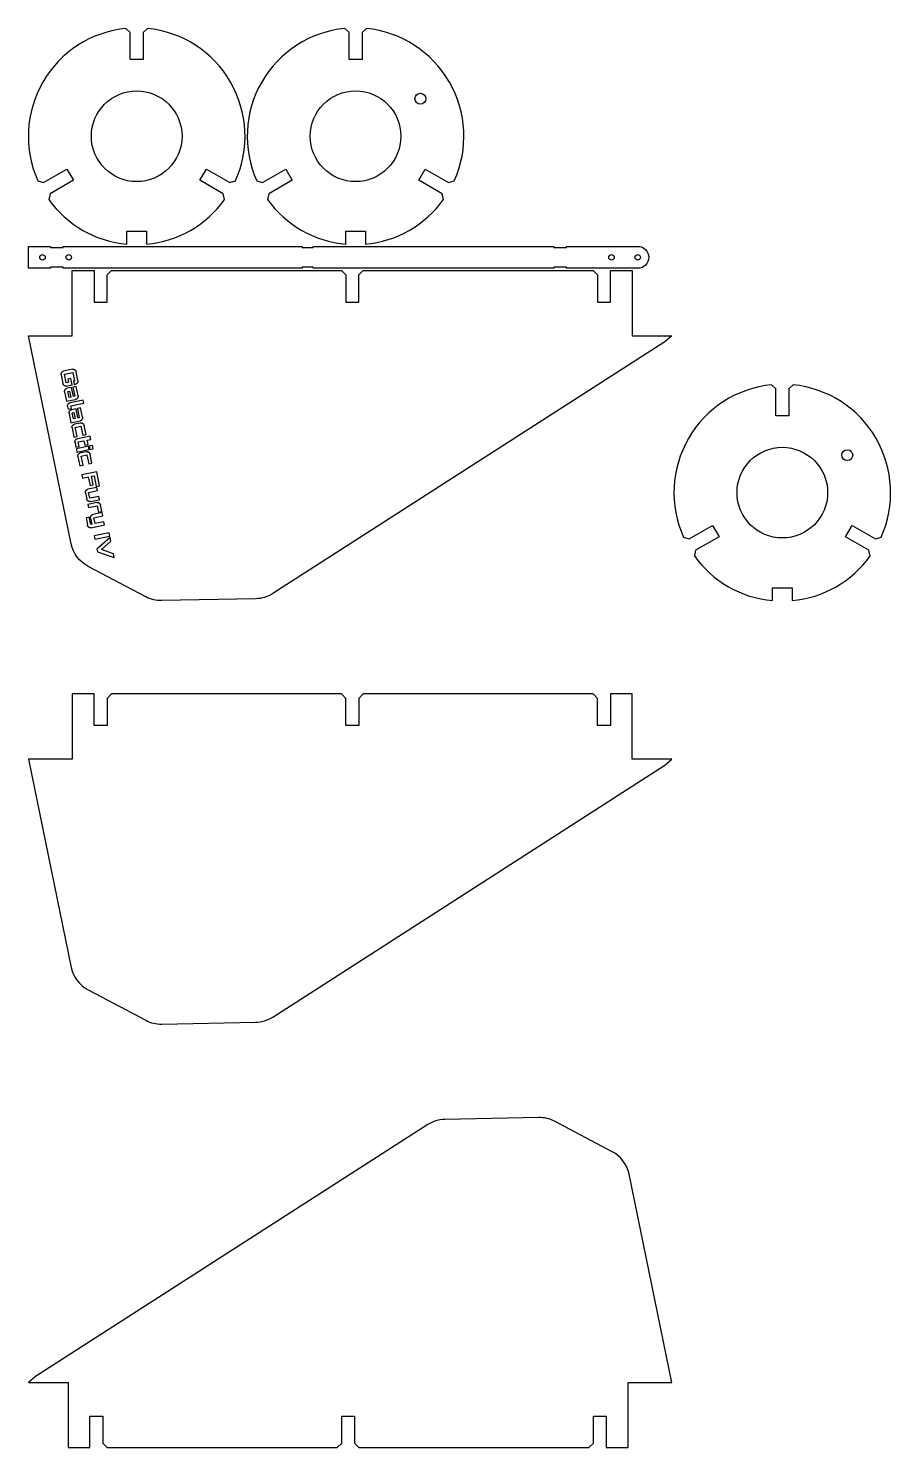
# Model space of a CAD drawing. Header units: millimetres. Extents: x 1 to 395, y -686 to -38.
import ezdxf

# ---------------------------------------------------------------- set-up
doc = ezdxf.new("R2010")
doc.units = ezdxf.units.MM
for name, color, linetype in [('HOLES DIAM 2.5 D 5.9', 5, 'CONTINUOUS'), ('HOLES DIAM 41.4 D 5.9', 5, 'CONTINUOUS'), ('HOLES DIAM 5.0 D 5.9', 5, 'CONTINUOUS'), ('INSETS D 1.0', 3, 'CONTINUOUS'), ('PERIMETER D 5.9', 5, 'CONTINUOUS')]:
    doc.layers.add(name, color=color, linetype=linetype)

msp = doc.modelspace()

# ---------------------------------------------------------------- linework, layer by layer
at = {"layer": 'HOLES DIAM 2.5 D 5.9'}
for centre in [(7.4, -142.26), (19.4, -142.27), (267.4, -142.26), (279.4, -142.27)]:
    msp.add_circle(centre, 1.25, dxfattribs=at)
at = {"layer": 'HOLES DIAM 41.4 D 5.9'}
for centre in [(50.44, -86.98), (150.44, -86.98), (345.44, -249.7)]:
    msp.add_circle(centre, 20.7, dxfattribs=at)
at = {"layer": 'HOLES DIAM 5.0 D 5.9'}
for centre in [(180.1, -69.85), (375.1, -232.58)]:
    msp.add_circle(centre, 2.5, dxfattribs=at)
at = {"layer": 'INSETS D 1.0'}
for p, q in [((21.06, -193.36), (17.02, -194.19)), ((15.9, -195.89), (16.73, -199.92)), ((17.4, -195.65), (21.28, -194.85)), ((18.2, -199.54), (17.4, -195.65)), ((19.23, -199.33), (18.2, -199.54)), ((18.43, -201.05), (21.02, -200.52)), ((20.41, -197.54), (18.92, -197.84)), ((18.92, -197.84), (19.23, -199.33)), ((21.02, -200.52), (20.41, -197.54)), ((21.28, -194.85), (22.08, -198.74)), ((22.08, -198.74), (21.51, -198.86)), ((21.51, -198.86), (21.82, -200.35)), ((21.82, -200.35), (22.47, -200.22)), ((23.59, -198.51), (22.76, -194.48)), ((17.51, -203.73), (18.38, -207.95)), ((18.38, -207.95), (22.52, -207.1)), ((20.72, -201.63), (18.61, -202.07)), ((21.58, -205.77), (20.72, -201.63)), ((22.75, -201.21), (21.3, -201.51)), ((21.3, -201.51), (22.15, -205.66)), ((22.15, -205.66), (21.58, -205.77)), ((23.62, -205.43), (22.75, -201.21)), ((18.87, -210.34), (19.12, -211.54)), ((19.12, -211.54), (20.58, -211.24)), ((19.53, -213.55), (20.4, -217.77)), ((25.93, -207.45), (19.97, -208.67)), ((20.35, -210.13), (26.23, -208.91)), ((20.58, -211.24), (20.35, -210.13)), ((22.74, -211.45), (20.63, -211.88)), ((23.6, -215.59), (22.74, -211.45)), ((24.77, -211.03), (23.32, -211.33)), ((23.32, -211.33), (24.17, -215.47)), ((25.64, -215.25), (24.77, -211.03)), ((26.23, -208.91), (25.93, -207.45)), ((20.4, -217.77), (24.55, -216.91)), ((20.89, -220.15), (21.76, -224.37)), ((24.75, -217.91), (21.99, -218.48)), ((22.37, -219.92), (24.97, -219.39)), ((23.22, -224.07), (22.37, -219.92)), ((24.17, -215.47), (23.6, -215.59)), ((24.97, -219.39), (25.83, -223.52)), ((27.28, -223.22), (26.42, -219.01)), ((21.76, -224.37), (23.22, -224.07)), ((22.26, -226.79), (22.7, -228.91)), ((29.14, -223.93), (23.36, -225.12)), ((23.73, -226.56), (26.34, -226.02)), ((24.15, -228.61), (23.73, -226.56)), ((25.83, -223.52), (27.28, -223.22)), ((26.34, -226.02), (26.76, -228.07)), ((27.8, -225.72), (29.44, -225.39)), ((28.22, -227.77), (27.8, -225.72)), ((29.44, -225.39), (29.14, -223.93)), ((22.7, -228.91), (24.15, -228.61)), ((23.59, -233.24), (24.46, -237.46)), ((27.45, -231.01), (24.69, -231.58)), ((25.06, -233.02), (27.67, -232.48)), ((25.91, -237.16), (25.06, -233.02)), ((26.76, -228.07), (28.22, -227.77)), ((27.67, -232.48), (28.52, -236.61)), ((29.98, -236.31), (29.11, -232.1)), ((24.46, -237.46), (25.91, -237.16)), ((28.52, -236.61), (29.98, -236.31)), ((27, -249.83), (27.59, -252.67)), ((32.24, -247.31), (28.1, -248.16)), ((28.48, -249.61), (32.54, -248.77)), ((29.03, -252.29), (28.48, -249.61)), ((33.1, -251.45), (29.03, -252.29)), ((32.54, -248.77), (32.24, -247.31)), ((33.4, -252.91), (33.1, -251.45)), ((32.22, -254.2), (28.08, -255.06)), ((28.08, -255.06), (28.38, -256.51)), ((28.38, -256.51), (32.45, -255.68)), ((29.25, -253.76), (33.4, -252.91)), ((34.6, -258.84), (30.47, -259.69)), ((32.45, -255.68), (33.06, -258.66)), ((33.06, -258.66), (34.52, -258.36)), ((34.52, -258.36), (33.89, -255.31)), ((34.9, -260.29), (34.6, -258.84)), ((28.76, -260.95), (27.29, -261.25)), ((27.29, -261.25), (27.98, -264.61)), ((29.43, -264.23), (28.76, -260.95)), ((29.38, -261.36), (29.95, -264.12)), ((29.95, -264.12), (29.43, -264.23)), ((29.65, -265.7), (35.75, -264.45)), ((30.85, -261.13), (34.9, -260.29)), ((31.4, -263.82), (30.85, -261.13)), ((35.45, -262.99), (31.4, -263.82)), ((35.75, -264.45), (35.45, -262.99))]:
    msp.add_line(p, q, dxfattribs=at)
for points in [[(19.75, -203.35), (20.3, -206.04), (19.54, -206.19), (18.99, -203.51)], [(21.77, -213.17), (22.32, -215.85), (21.56, -216.01), (21.01, -213.32)], [(23.16, -231.15), (28.68, -230.01), (28.38, -228.55), (22.86, -229.69)], [(29.02, -229.94), (30.49, -229.64), (30.19, -228.18), (28.72, -228.48)], [(25.62, -243.11), (28.31, -242.55), (29.11, -246.45), (30.59, -246.14), (29.79, -242.25), (30.99, -242), (31.99, -246.84), (33.47, -246.53), (32.17, -240.2), (25.31, -241.61)], [(31.34, -270.91), (38.2, -269.5), (37.9, -268.04), (31.04, -269.46)], [(32.54, -276.73), (40.22, -279.29), (39.87, -277.59), (34.29, -275.73), (38.68, -271.83), (38.33, -270.12), (32.29, -275.5)]]:
    msp.add_lwpolyline(points, close=True, dxfattribs=at)
for points, knots in [([(16.35, -194.53), (16.45, -194.45), (16.65, -194.29), (16.89, -194.23), (17.02, -194.19)], [0, 0, 0, 0, 0.0373565, 0.07570405, 0.07570405, 0.07570405, 0.07570405]), ([(21.06, -193.36), (21.18, -193.34), (21.44, -193.31), (21.68, -193.37), (21.81, -193.41)], [0, 0, 0, 0, 0.03834758, 0.07570405, 0.07570405, 0.07570405, 0.07570405]), ([(21.81, -193.41), (21.92, -193.46), (22.15, -193.55), (22.33, -193.73), (22.42, -193.81)], [0, 0, 0, 0, 0.03707096, 0.0741419, 0.0741419, 0.0741419, 0.0741419]), ([(22.42, -193.81), (22.5, -193.91), (22.66, -194.11), (22.72, -194.36), (22.76, -194.48)], [0, 0, 0, 0, 0.0373565, 0.07570405, 0.07570405, 0.07570405, 0.07570405]), ([(15.9, -195.89), (15.88, -195.77), (15.84, -195.51), (15.91, -195.27), (15.94, -195.15)], [0, 0, 0, 0, 0.03834755, 0.07570405, 0.07570405, 0.07570405, 0.07570405]), ([(15.94, -195.15), (15.99, -195.03), (16.09, -194.8), (16.26, -194.62), (16.35, -194.53)], [0, 0, 0, 0, 0.03707091, 0.0741419, 0.0741419, 0.0741419, 0.0741419]), ([(17.07, -200.59), (16.99, -200.49), (16.83, -200.29), (16.76, -200.05), (16.73, -199.92)], [0, 0, 0, 0, 0.03735645, 0.07570406, 0.07570406, 0.07570406, 0.07570406]), ([(17.68, -201), (17.57, -200.95), (17.34, -200.85), (17.16, -200.68), (17.07, -200.59)], [0, 0, 0, 0, 0.03729561, 0.07446261, 0.07446261, 0.07446261, 0.07446261]), ([(23.14, -199.88), (23.04, -199.96), (22.84, -200.12), (22.59, -200.19), (22.47, -200.22)], [0, 0, 0, 0, 0.03750032, 0.07586346, 0.07586346, 0.07586346, 0.07586346]), ([(23.54, -199.26), (23.49, -199.37), (23.4, -199.61), (23.22, -199.79), (23.14, -199.88)], [0, 0, 0, 0, 0.03716701, 0.0744626, 0.0744626, 0.0744626, 0.0744626]), ([(23.59, -198.51), (23.6, -198.64), (23.64, -198.89), (23.57, -199.14), (23.54, -199.26)], [0, 0, 0, 0, 0.03834755, 0.07570405, 0.07570405, 0.07570405, 0.07570405]), ([(17.51, -203.73), (17.5, -203.61), (17.46, -203.36), (17.53, -203.12), (17.56, -203)], [0, 0, 0, 0, 0.03750383, 0.0743017, 0.0743017, 0.0743017, 0.0743017]), ([(17.56, -203), (17.61, -202.88), (17.7, -202.66), (17.87, -202.48), (17.96, -202.39)], [0, 0, 0, 0, 0.03653802, 0.07273498, 0.07273498, 0.07273498, 0.07273498]), ([(18.43, -201.05), (18.3, -201.07), (18.05, -201.11), (17.8, -201.04), (17.68, -201)], [0, 0, 0, 0, 0.03836315, 0.07586346, 0.07586346, 0.07586346, 0.07586346]), ([(17.96, -202.39), (18.05, -202.32), (18.25, -202.16), (18.49, -202.1), (18.61, -202.07)], [0, 0, 0, 0, 0.03631907, 0.07368685, 0.07368685, 0.07368685, 0.07368685]), ([(23.18, -206.77), (23.08, -206.85), (22.88, -207), (22.64, -207.06), (22.52, -207.1)], [0, 0, 0, 0, 0.03676692, 0.07365253, 0.07365253, 0.07365253, 0.07365253]), ([(23.58, -206.17), (23.53, -206.28), (23.44, -206.51), (23.26, -206.68), (23.18, -206.77)], [0, 0, 0, 0, 0.0361761, 0.07278083, 0.07278083, 0.07278083, 0.07278083]), ([(23.62, -205.43), (23.64, -205.56), (23.68, -205.81), (23.61, -206.05), (23.58, -206.17)], [0, 0, 0, 0, 0.03809108, 0.07463406, 0.07463406, 0.07463406, 0.07463406]), ([(18.87, -210.34), (18.86, -210.21), (18.82, -209.97), (18.89, -209.73), (18.92, -209.61)], [0, 0, 0, 0, 0.03738339, 0.07384685, 0.07384685, 0.07384685, 0.07384685]), ([(18.92, -209.61), (18.97, -209.5), (19.07, -209.27), (19.24, -209.1), (19.32, -209.01)], [0, 0, 0, 0, 0.03634668, 0.07269348, 0.07269348, 0.07269348, 0.07269348]), ([(19.32, -209.01), (19.41, -208.93), (19.61, -208.77), (19.85, -208.71), (19.97, -208.67)], [0, 0, 0, 0, 0.03646335, 0.07384674, 0.07384674, 0.07384674, 0.07384674]), ([(19.53, -213.55), (19.52, -213.42), (19.48, -213.18), (19.55, -212.93), (19.58, -212.81)], [0, 0, 0, 0, 0.03750395, 0.07430171, 0.07430171, 0.07430171, 0.07430171]), ([(19.58, -212.81), (19.63, -212.7), (19.72, -212.48), (19.89, -212.3), (19.98, -212.21)], [0, 0, 0, 0, 0.03653807, 0.07273503, 0.07273503, 0.07273503, 0.07273503]), ([(19.98, -212.21), (20.07, -212.14), (20.27, -211.98), (20.51, -211.92), (20.63, -211.88)], [0, 0, 0, 0, 0.03631909, 0.07368686, 0.07368686, 0.07368686, 0.07368686]), ([(20.89, -220.15), (20.88, -220.02), (20.84, -219.78), (20.91, -219.54), (20.94, -219.42)], [0, 0, 0, 0, 0.03738315, 0.07384672, 0.07384672, 0.07384672, 0.07384672]), ([(20.94, -219.42), (20.99, -219.31), (21.09, -219.08), (21.25, -218.9), (21.34, -218.82)], [0, 0, 0, 0, 0.03634668, 0.07269348, 0.07269348, 0.07269348, 0.07269348]), ([(21.34, -218.82), (21.43, -218.74), (21.63, -218.58), (21.87, -218.52), (21.99, -218.48)], [0, 0, 0, 0, 0.03646335, 0.07384674, 0.07384674, 0.07384674, 0.07384674]), ([(25.2, -216.59), (25.1, -216.66), (24.9, -216.82), (24.67, -216.88), (24.55, -216.91)], [0, 0, 0, 0, 0.03676683, 0.07365247, 0.07365247, 0.07365247, 0.07365247]), ([(24.75, -217.91), (24.88, -217.9), (25.12, -217.86), (25.36, -217.93), (25.48, -217.96)], [0, 0, 0, 0, 0.03738339, 0.07384674, 0.07384674, 0.07384674, 0.07384674]), ([(25.6, -215.99), (25.55, -216.1), (25.46, -216.33), (25.28, -216.5), (25.2, -216.59)], [0, 0, 0, 0, 0.036176, 0.07278073, 0.07278073, 0.07278073, 0.07278073]), ([(25.48, -217.96), (25.59, -218.01), (25.82, -218.11), (25.99, -218.28), (26.08, -218.36)], [0, 0, 0, 0, 0.03634676, 0.07269347, 0.07269347, 0.07269347, 0.07269347]), ([(25.64, -215.25), (25.66, -215.38), (25.7, -215.63), (25.63, -215.87), (25.6, -215.99)], [0, 0, 0, 0, 0.03809108, 0.07463406, 0.07463406, 0.07463406, 0.07463406]), ([(26.08, -218.36), (26.16, -218.45), (26.32, -218.65), (26.38, -218.89), (26.42, -219.01)], [0, 0, 0, 0, 0.03646357, 0.07384672, 0.07384672, 0.07384672, 0.07384672]), ([(22.26, -226.79), (22.24, -226.67), (22.21, -226.42), (22.27, -226.17), (22.31, -226.06)], [0, 0, 0, 0, 0.0381064, 0.07479277, 0.07479277, 0.07479277, 0.07479277]), ([(22.31, -226.06), (22.36, -225.94), (22.45, -225.72), (22.62, -225.54), (22.7, -225.45)], [0, 0, 0, 0, 0.03634668, 0.07269348, 0.07269348, 0.07269348, 0.07269348]), ([(22.7, -225.45), (22.8, -225.37), (22.99, -225.22), (23.23, -225.15), (23.36, -225.12)], [0, 0, 0, 0, 0.03646335, 0.07384674, 0.07384674, 0.07384674, 0.07384674]), ([(23.59, -233.24), (23.57, -233.12), (23.54, -232.87), (23.6, -232.63), (23.64, -232.51)], [0, 0, 0, 0, 0.03738339, 0.07384696, 0.07384696, 0.07384696, 0.07384696]), ([(23.64, -232.51), (23.69, -232.4), (23.78, -232.17), (23.95, -232), (24.03, -231.91)], [0, 0, 0, 0, 0.03634668, 0.07269348, 0.07269348, 0.07269348, 0.07269348]), ([(24.03, -231.91), (24.13, -231.83), (24.32, -231.67), (24.56, -231.61), (24.69, -231.58)], [0, 0, 0, 0, 0.03646335, 0.07384674, 0.07384674, 0.07384674, 0.07384674]), ([(27.45, -231.01), (27.57, -230.99), (27.82, -230.95), (28.06, -231.02), (28.18, -231.06)], [0, 0, 0, 0, 0.03738339, 0.07384674, 0.07384674, 0.07384674, 0.07384674]), ([(28.18, -231.06), (28.29, -231.1), (28.51, -231.2), (28.69, -231.37), (28.78, -231.45)], [0, 0, 0, 0, 0.03634676, 0.07269347, 0.07269347, 0.07269347, 0.07269347]), ([(28.78, -231.45), (28.86, -231.55), (29.01, -231.74), (29.08, -231.98), (29.11, -232.1)], [0, 0, 0, 0, 0.03646357, 0.07384696, 0.07384696, 0.07384696, 0.07384696]), ([(27, -249.83), (26.99, -249.7), (26.95, -249.46), (27.02, -249.21), (27.05, -249.09)], [0, 0, 0, 0, 0.03750395, 0.07430149, 0.07430149, 0.07430149, 0.07430149]), ([(27.05, -249.09), (27.1, -248.98), (27.19, -248.76), (27.36, -248.58), (27.45, -248.49)], [0, 0, 0, 0, 0.03653788, 0.07273491, 0.07273491, 0.07273491, 0.07273491]), ([(27.45, -248.49), (27.54, -248.42), (27.74, -248.26), (27.98, -248.2), (28.1, -248.16)], [0, 0, 0, 0, 0.03631909, 0.07368689, 0.07368689, 0.07368689, 0.07368689]), ([(27.92, -253.33), (27.85, -253.23), (27.69, -253.04), (27.62, -252.79), (27.59, -252.67)], [0, 0, 0, 0, 0.03668637, 0.07479277, 0.07479277, 0.07479277, 0.07479277]), ([(28.52, -253.72), (28.41, -253.67), (28.19, -253.58), (28.01, -253.41), (27.92, -253.33)], [0, 0, 0, 0, 0.03612211, 0.07237355, 0.07237355, 0.07237355, 0.07237355]), ([(29.25, -253.76), (29.13, -253.78), (28.88, -253.82), (28.64, -253.75), (28.52, -253.72)], [0, 0, 0, 0, 0.0373678, 0.07368689, 0.07368689, 0.07368689, 0.07368689]), ([(32.22, -254.2), (32.35, -254.19), (32.59, -254.15), (32.83, -254.22), (32.95, -254.25)], [0, 0, 0, 0, 0.03738335, 0.0738468, 0.0738468, 0.0738468, 0.0738468]), ([(32.95, -254.25), (33.06, -254.3), (33.29, -254.4), (33.47, -254.57), (33.56, -254.65)], [0, 0, 0, 0, 0.03642195, 0.07305617, 0.07305617, 0.07305617, 0.07305617]), ([(33.56, -254.65), (33.63, -254.75), (33.79, -254.95), (33.86, -255.19), (33.89, -255.31)], [0, 0, 0, 0, 0.03679754, 0.07430149, 0.07430149, 0.07430149, 0.07430149]), ([(28.31, -265.27), (28.23, -265.17), (28.08, -264.97), (28.01, -264.73), (27.98, -264.61)], [0, 0, 0, 0, 0.03699104, 0.07459958, 0.07459958, 0.07459958, 0.07459958]), ([(28.91, -265.67), (28.8, -265.62), (28.57, -265.53), (28.4, -265.35), (28.31, -265.27)], [0, 0, 0, 0, 0.03595187, 0.07245979, 0.07245979, 0.07245979, 0.07245979]), ([(29.65, -265.7), (29.52, -265.72), (29.27, -265.76), (29.03, -265.7), (28.91, -265.67)], [0, 0, 0, 0, 0.03807617, 0.07447896, 0.07447896, 0.07447896, 0.07447896]), ([(29.38, -261.36), (29.36, -261.24), (29.32, -260.99), (29.39, -260.74), (29.42, -260.62)], [0, 0, 0, 0, 0.03760901, 0.07460007, 0.07460007, 0.07460007, 0.07460007]), ([(29.42, -260.62), (29.47, -260.51), (29.56, -260.28), (29.73, -260.1), (29.82, -260.01)], [0, 0, 0, 0, 0.03675208, 0.07350392, 0.07350392, 0.07350392, 0.07350392]), ([(29.82, -260.01), (29.92, -259.94), (30.11, -259.78), (30.35, -259.72), (30.47, -259.69)], [0, 0, 0, 0, 0.03676703, 0.07365267, 0.07365267, 0.07365267, 0.07365267])]:
    msp.add_open_spline(points, degree=3, knots=knots, dxfattribs=at)
at = {"layer": 'PERIMETER D 5.9'}
for points in [[(95.56, -107.32, 0.512478), (55.38, -37.73), (53.39, -39.57), (53.39, -51.88), (47.49, -51.88), (47.49, -39.57), (45.49, -37.73, 0.512478), (5.31, -107.32), (7.9, -108.13), (18.57, -101.97), (21.52, -107.08), (10.85, -113.24), (10.26, -115.89, 0.21736), (45.94, -136.27), (45.94, -130.37), (54.94, -130.37), (54.94, -136.27, 0.21736), (90.62, -115.89), (90.02, -113.24), (79.36, -107.08), (82.31, -101.97), (92.97, -108.13)], [(195.56, -107.32, 0.512478), (155.38, -37.73), (153.39, -39.57), (153.39, -51.88), (147.49, -51.88), (147.49, -39.57), (145.49, -37.73, 0.512478), (105.31, -107.32), (107.9, -108.13), (118.57, -101.97), (121.52, -107.08), (110.85, -113.24), (110.26, -115.89, 0.21736), (145.94, -136.27), (145.94, -130.37), (154.94, -130.37), (154.94, -136.27, 0.21736), (190.62, -115.89), (190.02, -113.24), (179.36, -107.08), (182.31, -101.97), (192.97, -108.13)], [(246.9, -137.27), (279.4, -137.27, -1), (279.4, -147.27), (246.9, -147.27), (246.9, -146.77), (241, -146.77), (241, -147.27), (131, -147.27), (131, -146.77), (125.98, -146.77), (126, -147.27), (16.9, -147.27), (16.9, -146.77), (11, -146.77), (11, -147.27), (1, -147.27), (1, -137.27), (11, -137.27), (11, -137.77), (16.9, -137.77), (16.9, -137.27), (126, -137.27), (125.98, -137.77), (131, -137.77), (131, -137.27), (241, -137.27), (241, -137.77), (246.9, -137.77)], [(295, -178.07), (291.79, -180.77), (112.57, -295.78, -0.138608), (104.76, -298.16), (61.87, -299, -0.126983), (54.58, -297.27), (28.26, -283.38, -0.224178), (20.57, -273.14), (1, -178.07), (21, -178.07), (21, -148.27), (31, -148.27), (31, -162.67), (36.9, -162.67), (36.9, -150.27), (38.9, -148.27), (144, -148.27), (146, -150.27), (146, -162.67), (151.9, -162.67), (151.9, -150.27), (153.9, -148.27), (259, -148.27), (261, -150.27), (261, -162.67), (266.9, -162.67), (266.9, -148.27), (276.9, -148.27), (276.9, -178.07)], [(390.56, -270.05, 0.512478), (350.38, -200.45), (348.39, -202.29), (348.39, -214.6), (342.49, -214.6), (342.49, -202.29), (340.49, -200.45, 0.512478), (300.31, -270.05), (302.9, -270.86), (313.57, -264.7), (316.52, -269.81), (305.85, -275.97), (305.26, -278.61, 0.21736), (340.94, -299), (340.94, -293.1), (349.94, -293.1), (349.94, -299, 0.21736), (385.62, -278.61), (385.02, -275.97), (374.36, -269.81), (377.31, -264.7), (387.97, -270.86)], [(291.79, -374.14), (295, -371.44), (276.9, -371.44), (276.9, -341.64), (266.9, -341.64), (266.9, -356.04), (261, -356.04), (261, -343.64), (259, -341.64), (153.9, -341.64), (151.9, -343.64), (151.9, -356.04), (146, -356.04), (146, -343.64), (144, -341.64), (38.9, -341.64), (36.9, -343.64), (36.9, -356.04), (31, -356.04), (31, -341.64), (21, -341.64), (21, -371.44), (1, -371.44), (20.57, -466.51, 0.224178), (28.26, -476.75), (54.58, -490.64, 0.126983), (61.87, -492.37), (104.76, -491.53, 0.138608), (112.57, -489.15)], [(4.21, -653.24), (1, -655.94), (19.1, -655.94), (19.1, -685.74), (29.1, -685.74), (29.1, -671.34), (35, -671.34), (35, -683.74), (37, -685.74), (142.1, -685.74), (144.1, -683.74), (144.1, -671.34), (150, -671.34), (150, -683.74), (152, -685.74), (257.1, -685.74), (259.1, -683.74), (259.1, -671.34), (265, -671.34), (265, -685.74), (275, -685.74), (275, -655.94), (295, -655.94), (275.43, -560.87, 0.224178), (267.74, -550.63), (241.42, -536.74, 0.126983), (234.13, -535.01), (191.24, -535.85, 0.138608), (183.43, -538.23)]]:
    msp.add_lwpolyline(points, format="xyb", close=True, dxfattribs=at)

doc.saveas('drawing.dxf')
